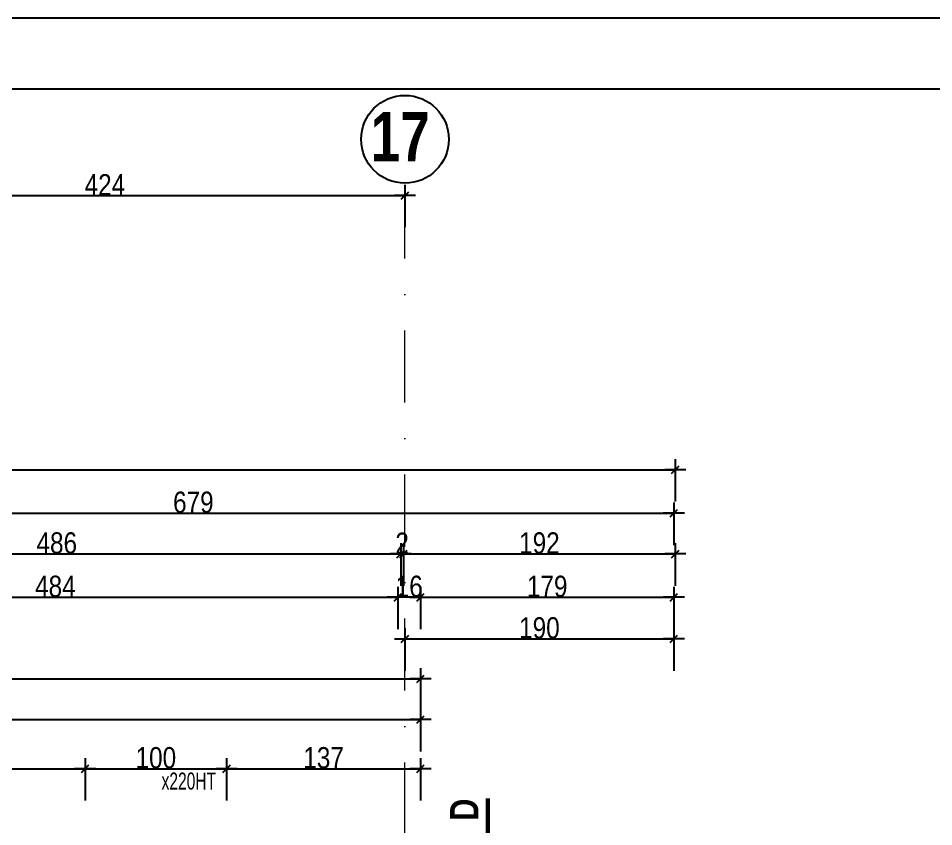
# Model space of a CAD drawing. Header units: millimetres. Extents: x 19188 to 26006, y -37354 to 0.
# Drawn here: x 22065 to 22712, y -33725 to -33154 of the extents above; entities that cross this region are included whole.
import ezdxf
from ezdxf.enums import TextEntityAlignment as Align

# ---------------------------------------------------------------- set-up
doc = ezdxf.new("R2010")
doc.units = ezdxf.units.MM
doc.linetypes.add('TIRETPTX2', pattern=[50.8, 25.4, -12.7, 0, -12.7])
for name, color, linetype in [('01-Cad  2', 1, 'Continuous'), ('01_cote_gen', 4, 'Continuous'), ('01_texte', 230, 'Continuous'), ('AA_COTES', 2, 'Continuous')]:
    doc.layers.add(name, color=color, linetype=linetype)
doc.layers.add('01_tram_axes', color=2, linetype='TIRETPTX2', lineweight=9)
doc.styles.add('ARIAL NA', font='ARIALN.TTF')
doc.styles.add('impact', font='impact.ttf')
doc.styles.add('STYLE2', font='ARIALN.TTF')
doc.dimstyles.new('JB50', dxfattribs={"dimscale": 0.1, "dimtxt": 150, "dimasz": 15, "dimexe": 0.1, "dimexo": 0.1, "dimgap": 0.09, "dimtad": 1, "dimdec": 1, "dimdsep": 46, "dimtxsty": 'STYLE2', "dimblk1": 'BOND_G', "dimblk2": 'BOND_D', "dimsah": 1, "dimcen": 1.5, "dimdle": 0.01, "dimse1": 1, "dimse2": 1, "dimclrd": 4, "dimclre": 2, "dimclrt": 6, "dimazin": 2, "dimtfac": 2.333333, "dimtdec": 1, "dimtix": 1, "dimtmove": 2, "dimatfit": 3, "dimldrblk": 'BOND_G', "dimfxl": 1, "dimtolj": 1, "dimtzin": 0, "dimarcsym": 0})

# ---------------------------------------------------------------- blocks, each defined once
blk = doc.blocks.new('BOND_G')
at = {"layer": 'AA_COTES', "color": 0}
for p, q in [((0, -5), (0, 15)), ((5, 0), (-5, 0)), ((1.77, 1.77), (-1.77, -1.77))]:
    blk.add_line(p, q, dxfattribs=at)
blk = doc.blocks.new('BOND_D')
at = {"layer": 'AA_COTES', "color": 0}
for p, q in [((0, 5), (0, -15)), ((5, 0), (-5, 0)), ((-1.77, -1.77), (1.77, 1.77))]:
    blk.add_line(p, q, dxfattribs=at)
blk = doc.blocks.new('*D3097')
at = {"layer": '01_cote_gen', "color": 4, "lineweight": -2, "ltscale": 0.1, "transparency": 16777216}
blk.add_line((21895.72, -33683.86), (22110.72, -33683.86), dxfattribs=at)
at = {"layer": 'Defpoints', "color": 0, "ltscale": 0.1, "transparency": 16777216}
for p in [(21894.22, -33644.32), (22112.22, -33644.32), (22112.22, -33683.86)]:
    blk.add_point(p, dxfattribs=at)
at = {"layer": '01_cote_gen', "color": 4, "lineweight": -2, "ltscale": 0.1, "transparency": 16777216, "xscale": 1.5, "yscale": 1.5, "zscale": 1.5, "rotation": 180}
blk.add_blockref('BOND_G', (21894.22, -33683.86), dxfattribs=at)
at = {"layer": '01_cote_gen', "color": 4, "lineweight": -2, "ltscale": 0.1, "transparency": 16777216, "xscale": 1.5, "yscale": 1.5, "zscale": 1.5}
blk.add_blockref('BOND_D', (22112.22, -33683.86), dxfattribs=at)
at = {"layer": '01_cote_gen', "color": 6, "ltscale": 0.1, "transparency": 16777216, "insert": (22003.22, -33676.19), "char_height": 15, "attachment_point": 5, "style": 'STYLE2'}
blk.add_mtext('\\A1;218', dxfattribs=at)
blk = doc.blocks.new('*D3098')
at = {"layer": '01_cote_gen', "color": 4, "lineweight": -2, "ltscale": 0.1, "transparency": 16777216}
blk.add_line((22113.72, -33683.86), (22210.72, -33683.86), dxfattribs=at)
at = {"layer": 'Defpoints', "color": 0, "ltscale": 0.1, "transparency": 16777216}
for p in [(22112.22, -33644.32), (22212.22, -33644.32), (22212.22, -33683.86)]:
    blk.add_point(p, dxfattribs=at)
at = {"layer": '01_cote_gen', "color": 4, "lineweight": -2, "ltscale": 0.1, "transparency": 16777216, "xscale": 1.5, "yscale": 1.5, "zscale": 1.5, "rotation": 180}
blk.add_blockref('BOND_G', (22112.22, -33683.86), dxfattribs=at)
at = {"layer": '01_cote_gen', "color": 4, "lineweight": -2, "ltscale": 0.1, "transparency": 16777216, "xscale": 1.5, "yscale": 1.5, "zscale": 1.5}
blk.add_blockref('BOND_D', (22212.22, -33683.86), dxfattribs=at)
at = {"layer": '01_cote_gen', "color": 6, "ltscale": 0.1, "transparency": 16777216, "insert": (22162.22, -33676.19), "char_height": 15, "attachment_point": 5, "style": 'STYLE2'}
blk.add_mtext('\\A1;100', dxfattribs=at)
blk = doc.blocks.new('*D3099')
at = {"layer": '01_cote_gen', "color": 4, "lineweight": -2, "ltscale": 0.1, "transparency": 16777216}
blk.add_line((22213.72, -33683.86), (22347.72, -33683.86), dxfattribs=at)
at = {"layer": 'Defpoints', "color": 0, "ltscale": 0.1, "transparency": 16777216}
for p in [(22349.22, -33644.32), (22349.22, -33683.86), (22212.22, -33706.36)]:
    blk.add_point(p, dxfattribs=at)
at = {"layer": '01_cote_gen', "color": 4, "lineweight": -2, "ltscale": 0.1, "transparency": 16777216, "xscale": 1.5, "yscale": 1.5, "zscale": 1.5, "rotation": 180}
blk.add_blockref('BOND_G', (22212.22, -33683.86), dxfattribs=at)
at = {"layer": '01_cote_gen', "color": 4, "lineweight": -2, "ltscale": 0.1, "transparency": 16777216, "xscale": 1.5, "yscale": 1.5, "zscale": 1.5}
blk.add_blockref('BOND_D', (22349.22, -33683.86), dxfattribs=at)
at = {"layer": '01_cote_gen', "color": 6, "ltscale": 0.1, "transparency": 16777216, "insert": (22280.72, -33676.19), "char_height": 15, "attachment_point": 5, "style": 'STYLE2'}
blk.add_mtext('\\A1;137', dxfattribs=at)
blk = doc.blocks.new('*D3100')
at = {"layer": '01_cote_gen', "color": 4, "lineweight": -2, "ltscale": 0.1, "transparency": 16777216}
blk.add_line((19925.72, -33620.33), (22347.72, -33620.33), dxfattribs=at)
at = {"layer": 'Defpoints', "color": 0, "ltscale": 0.1, "transparency": 16777216}
for p in [(22349.22, -33620.33), (19924.22, -33675.4), (22349.22, -33675.4)]:
    blk.add_point(p, dxfattribs=at)
at = {"layer": '01_cote_gen', "color": 4, "lineweight": -2, "ltscale": 0.1, "transparency": 16777216, "xscale": 1.5, "yscale": 1.5, "zscale": 1.5, "rotation": 180}
blk.add_blockref('BOND_G', (19924.22, -33620.33), dxfattribs=at)
at = {"layer": '01_cote_gen', "color": 4, "lineweight": -2, "ltscale": 0.1, "transparency": 16777216, "xscale": 1.5, "yscale": 1.5, "zscale": 1.5}
blk.add_blockref('BOND_D', (22349.22, -33620.33), dxfattribs=at)
at = {"layer": '01_cote_gen', "color": 6, "ltscale": 0.1, "transparency": 16777216, "insert": (21136.72, -33612.67), "char_height": 15, "attachment_point": 5, "style": 'STYLE2'}
blk.add_mtext('\\A1;2425', dxfattribs=at)
blk = doc.blocks.new('*D3101')
at = {"layer": '01_cote_gen', "color": 4, "lineweight": -2, "ltscale": 0.1, "transparency": 16777216}
blk.add_line((21311.72, -33649.1), (22347.72, -33649.1), dxfattribs=at)
at = {"layer": 'Defpoints', "color": 0, "ltscale": 0.1, "transparency": 16777216}
for p in [(21310.22, -33644.32), (22349.22, -33644.32), (22349.22, -33649.1)]:
    blk.add_point(p, dxfattribs=at)
at = {"layer": '01_cote_gen', "color": 4, "lineweight": -2, "ltscale": 0.1, "transparency": 16777216, "xscale": 1.5, "yscale": 1.5, "zscale": 1.5, "rotation": 180}
blk.add_blockref('BOND_G', (21310.22, -33649.1), dxfattribs=at)
at = {"layer": '01_cote_gen', "color": 4, "lineweight": -2, "ltscale": 0.1, "transparency": 16777216, "xscale": 1.5, "yscale": 1.5, "zscale": 1.5}
blk.add_blockref('BOND_D', (22349.22, -33649.1), dxfattribs=at)
at = {"layer": '01_cote_gen', "color": 6, "ltscale": 0.1, "transparency": 16777216, "insert": (21829.72, -33641.44), "char_height": 15, "attachment_point": 5, "style": 'STYLE2'}
blk.add_mtext('\\A1;1039', dxfattribs=at)
blk = doc.blocks.new('*D3125')
at = {"layer": '01_cote_gen', "color": 4, "lineweight": -2, "ltscale": 0.1, "transparency": 16777216}
blk.add_line((21915.72, -33279.08), (22336.72, -33279.08), dxfattribs=at)
at = {"layer": 'Defpoints', "color": 0, "ltscale": 0.1, "transparency": 16777216}
for p in [(22338.22, -33279.08), (22338.22, -33279.08), (21914.22, -33307.35)]:
    blk.add_point(p, dxfattribs=at)
at = {"layer": '01_cote_gen', "color": 4, "lineweight": -2, "ltscale": 0.1, "transparency": 16777216, "xscale": 1.5, "yscale": 1.5, "zscale": 1.5, "rotation": 180}
blk.add_blockref('BOND_G', (21914.22, -33279.08), dxfattribs=at)
at = {"layer": '01_cote_gen', "color": 4, "lineweight": -2, "ltscale": 0.1, "transparency": 16777216, "xscale": 1.5, "yscale": 1.5, "zscale": 1.5}
blk.add_blockref('BOND_D', (22338.22, -33279.08), dxfattribs=at)
at = {"layer": '01_cote_gen', "color": 6, "ltscale": 0.1, "transparency": 16777216, "insert": (22126.22, -33271.54), "char_height": 15, "attachment_point": 5, "style": 'STYLE2'}
blk.add_mtext('\\A1;424', dxfattribs=at)
blk = doc.blocks.new('*D3202')
at = {"layer": '01_cote_gen', "color": 4, "lineweight": -2, "ltscale": 2, "transparency": 16777216}
blk.add_line((21311.72, -33472.72), (22527.72, -33472.72), dxfattribs=at)
at = {"layer": 'Defpoints', "color": 0, "ltscale": 2, "transparency": 16777216}
for p in [(21310.22, -33450.55), (22529.22, -33472.72), (22529.22, -33489.21)]:
    blk.add_point(p, dxfattribs=at)
at = {"layer": '01_cote_gen', "color": 4, "lineweight": -2, "ltscale": 2, "transparency": 16777216, "xscale": 1.5, "yscale": 1.5, "zscale": 1.5, "rotation": 180}
blk.add_blockref('BOND_G', (21310.22, -33472.72), dxfattribs=at)
at = {"layer": '01_cote_gen', "color": 4, "lineweight": -2, "ltscale": 2, "transparency": 16777216, "xscale": 1.5, "yscale": 1.5, "zscale": 1.5}
blk.add_blockref('BOND_D', (22529.22, -33472.72), dxfattribs=at)
at = {"layer": '01_cote_gen', "color": 6, "lineweight": 0, "ltscale": 2, "transparency": 16777216, "insert": (21919.72, -33465.05), "char_height": 15, "attachment_point": 5, "style": 'STYLE2'}
blk.add_mtext('\\A1;1219', dxfattribs=at)
blk = doc.blocks.new('*D3204')
at = {"layer": '01_cote_gen', "color": 4, "lineweight": -2, "ltscale": 2, "transparency": 16777216}
blk.add_line((22339.72, -33592.15), (22526.72, -33592.15), dxfattribs=at)
at = {"layer": 'Defpoints', "color": 0, "ltscale": 2, "transparency": 16777216}
for p in [(22528.22, -33592.15), (22338.22, -33614.65), (22528.22, -33634.51)]:
    blk.add_point(p, dxfattribs=at)
at = {"layer": '01_cote_gen', "color": 4, "lineweight": -2, "ltscale": 2, "transparency": 16777216, "xscale": 1.5, "yscale": 1.5, "zscale": 1.5, "rotation": 180}
blk.add_blockref('BOND_G', (22338.22, -33592.15), dxfattribs=at)
at = {"layer": '01_cote_gen', "color": 4, "lineweight": -2, "ltscale": 2, "transparency": 16777216, "xscale": 1.5, "yscale": 1.5, "zscale": 1.5}
blk.add_blockref('BOND_D', (22528.22, -33592.15), dxfattribs=at)
at = {"layer": '01_cote_gen', "color": 6, "lineweight": 0, "ltscale": 2, "transparency": 16777216, "insert": (22433.22, -33584.48), "char_height": 15, "attachment_point": 5, "style": 'STYLE2'}
blk.add_mtext('\\A1;190', dxfattribs=at)
blk = doc.blocks.new('*D3205')
at = {"layer": '01_cote_gen', "color": 4, "lineweight": -2, "ltscale": 2, "transparency": 16777216}
blk.add_line((21850.72, -33503.44), (22526.72, -33503.44), dxfattribs=at)
at = {"layer": 'Defpoints', "color": 0, "ltscale": 2, "transparency": 16777216}
for p in [(22528.22, -33503.44), (21849.22, -33628.27), (22528.22, -33628.27)]:
    blk.add_point(p, dxfattribs=at)
at = {"layer": '01_cote_gen', "color": 4, "lineweight": -2, "ltscale": 2, "transparency": 16777216, "xscale": 1.5, "yscale": 1.5, "zscale": 1.5, "rotation": 180}
blk.add_blockref('BOND_G', (21849.22, -33503.44), dxfattribs=at)
at = {"layer": '01_cote_gen', "color": 4, "lineweight": -2, "ltscale": 2, "transparency": 16777216, "xscale": 1.5, "yscale": 1.5, "zscale": 1.5}
blk.add_blockref('BOND_D', (22528.22, -33503.44), dxfattribs=at)
at = {"layer": '01_cote_gen', "color": 6, "lineweight": 0, "ltscale": 2, "transparency": 16777216, "insert": (22188.72, -33495.77), "char_height": 15, "attachment_point": 5, "style": 'STYLE2'}
blk.add_mtext('\\A1;679', dxfattribs=at)
blk = doc.blocks.new('*D3207')
at = {"layer": '01_cote_gen', "color": 4, "lineweight": -2, "ltscale": 2, "transparency": 16777216}
blk.add_line((21850.72, -33532.18), (22333.72, -33532.18), dxfattribs=at)
at = {"layer": 'Defpoints', "color": 0, "ltscale": 2, "transparency": 16777216}
for p in [(21849.22, -33525.94), (22335.22, -33532.18), (22335.22, -33554.68)]:
    blk.add_point(p, dxfattribs=at)
at = {"layer": '01_cote_gen', "color": 4, "lineweight": -2, "ltscale": 2, "transparency": 16777216, "xscale": 1.5, "yscale": 1.5, "zscale": 1.5, "rotation": 180}
blk.add_blockref('BOND_G', (21849.22, -33532.18), dxfattribs=at)
at = {"layer": '01_cote_gen', "color": 4, "lineweight": -2, "ltscale": 2, "transparency": 16777216, "xscale": 1.5, "yscale": 1.5, "zscale": 1.5}
blk.add_blockref('BOND_D', (22335.22, -33532.18), dxfattribs=at)
at = {"layer": '01_cote_gen', "color": 6, "lineweight": 0, "ltscale": 2, "transparency": 16777216, "insert": (22092.22, -33524.52), "char_height": 15, "attachment_point": 5, "style": 'STYLE2'}
blk.add_mtext('\\A1;486', dxfattribs=at)
blk = doc.blocks.new('*D3208')
at = {"layer": '01_cote_gen', "color": 4, "lineweight": -2, "ltscale": 2, "transparency": 16777216}
for p, q in [((22333.72, -33532.18), (22332.22, -33532.18)), ((22337.22, -33532.18), (22335.22, -33532.18)), ((22338.72, -33532.18), (22340.22, -33532.18))]:
    blk.add_line(p, q, dxfattribs=at)
at = {"layer": 'Defpoints', "color": 0, "ltscale": 2, "transparency": 16777216}
for p in [(22335.22, -33532.18), (22335.22, -33554.68), (22337.22, -33554.68)]:
    blk.add_point(p, dxfattribs=at)
at = {"layer": '01_cote_gen', "color": 4, "lineweight": -2, "ltscale": 2, "transparency": 16777216, "xscale": 1.5, "yscale": 1.5, "zscale": 1.5}
blk.add_blockref('BOND_D', (22335.22, -33532.18), dxfattribs=at)
at = {"layer": '01_cote_gen', "color": 4, "lineweight": -2, "ltscale": 2, "transparency": 16777216, "xscale": 1.5, "yscale": 1.5, "zscale": 1.5, "rotation": 180}
blk.add_blockref('BOND_G', (22337.22, -33532.18), dxfattribs=at)
at = {"layer": '01_cote_gen', "color": 6, "lineweight": 0, "ltscale": 2, "transparency": 16777216, "insert": (22336.22, -33524.64), "char_height": 15, "attachment_point": 5, "style": 'STYLE2'}
blk.add_mtext('\\A1;2', dxfattribs=at)
blk = doc.blocks.new('*D3209')
at = {"layer": '01_cote_gen', "color": 4, "lineweight": -2, "ltscale": 2, "transparency": 16777216}
blk.add_line((22338.72, -33532.18), (22527.72, -33532.18), dxfattribs=at)
at = {"layer": 'Defpoints', "color": 0, "ltscale": 2, "transparency": 16777216}
for p in [(22529.22, -33525.94), (22529.22, -33532.18), (22337.22, -33535.59)]:
    blk.add_point(p, dxfattribs=at)
at = {"layer": '01_cote_gen', "color": 4, "lineweight": -2, "ltscale": 2, "transparency": 16777216, "xscale": 1.5, "yscale": 1.5, "zscale": 1.5, "rotation": 180}
blk.add_blockref('BOND_G', (22337.22, -33532.18), dxfattribs=at)
at = {"layer": '01_cote_gen', "color": 4, "lineweight": -2, "ltscale": 2, "transparency": 16777216, "xscale": 1.5, "yscale": 1.5, "zscale": 1.5}
blk.add_blockref('BOND_D', (22529.22, -33532.18), dxfattribs=at)
at = {"layer": '01_cote_gen', "color": 6, "lineweight": 0, "ltscale": 2, "transparency": 16777216, "insert": (22433.22, -33524.52), "char_height": 15, "attachment_point": 5, "style": 'STYLE2'}
blk.add_mtext('\\A1;192', dxfattribs=at)
blk = doc.blocks.new('*D3210')
at = {"layer": '01_cote_gen', "color": 4, "lineweight": -2, "ltscale": 2, "transparency": 16777216}
blk.add_line((21850.72, -33562.82), (22331.72, -33562.82), dxfattribs=at)
at = {"layer": 'Defpoints', "color": 0, "ltscale": 2, "transparency": 16777216}
for p in [(21849.22, -33554.68), (22333.22, -33562.82), (22333.22, -33575.89)]:
    blk.add_point(p, dxfattribs=at)
at = {"layer": '01_cote_gen', "color": 4, "lineweight": -2, "ltscale": 2, "transparency": 16777216, "xscale": 1.5, "yscale": 1.5, "zscale": 1.5, "rotation": 180}
blk.add_blockref('BOND_G', (21849.22, -33562.82), dxfattribs=at)
at = {"layer": '01_cote_gen', "color": 4, "lineweight": -2, "ltscale": 2, "transparency": 16777216, "xscale": 1.5, "yscale": 1.5, "zscale": 1.5}
blk.add_blockref('BOND_D', (22333.22, -33562.82), dxfattribs=at)
at = {"layer": '01_cote_gen', "color": 6, "lineweight": 0, "ltscale": 2, "transparency": 16777216, "insert": (22091.22, -33555.15), "char_height": 15, "attachment_point": 5, "style": 'STYLE2'}
blk.add_mtext('\\A1;484', dxfattribs=at)
blk = doc.blocks.new('*D3211')
at = {"layer": '01_cote_gen', "color": 4, "lineweight": -2, "ltscale": 2, "transparency": 16777216}
for p, q in [((22331.72, -33562.82), (22330.22, -33562.82)), ((22349.22, -33562.82), (22333.22, -33562.82)), ((22350.72, -33562.82), (22352.22, -33562.82))]:
    blk.add_line(p, q, dxfattribs=at)
at = {"layer": 'Defpoints', "color": 0, "ltscale": 2, "transparency": 16777216}
for p in [(22333.22, -33562.82), (22333.22, -33585.32), (22349.22, -33585.32)]:
    blk.add_point(p, dxfattribs=at)
at = {"layer": '01_cote_gen', "color": 4, "lineweight": -2, "ltscale": 2, "transparency": 16777216, "xscale": 1.5, "yscale": 1.5, "zscale": 1.5}
blk.add_blockref('BOND_D', (22333.22, -33562.82), dxfattribs=at)
at = {"layer": '01_cote_gen', "color": 4, "lineweight": -2, "ltscale": 2, "transparency": 16777216, "xscale": 1.5, "yscale": 1.5, "zscale": 1.5, "rotation": 180}
blk.add_blockref('BOND_G', (22349.22, -33562.82), dxfattribs=at)
at = {"layer": '01_cote_gen', "color": 6, "lineweight": 0, "ltscale": 2, "transparency": 16777216, "insert": (22341.22, -33555.15), "char_height": 15, "attachment_point": 5, "style": 'STYLE2'}
blk.add_mtext('\\A1;16', dxfattribs=at)
blk = doc.blocks.new('*D3212')
at = {"layer": '01_cote_gen', "color": 4, "lineweight": -2, "ltscale": 2, "transparency": 16777216}
blk.add_line((22350.72, -33562.82), (22526.72, -33562.82), dxfattribs=at)
at = {"layer": 'Defpoints', "color": 0, "ltscale": 2, "transparency": 16777216}
for p in [(22528.22, -33562.82), (22349.22, -33575.75), (22528.22, -33628.27)]:
    blk.add_point(p, dxfattribs=at)
at = {"layer": '01_cote_gen', "color": 4, "lineweight": -2, "ltscale": 2, "transparency": 16777216, "xscale": 1.5, "yscale": 1.5, "zscale": 1.5, "rotation": 180}
blk.add_blockref('BOND_G', (22349.22, -33562.82), dxfattribs=at)
at = {"layer": '01_cote_gen', "color": 4, "lineweight": -2, "ltscale": 2, "transparency": 16777216, "xscale": 1.5, "yscale": 1.5, "zscale": 1.5}
blk.add_blockref('BOND_D', (22528.22, -33562.82), dxfattribs=at)
at = {"layer": '01_cote_gen', "color": 6, "lineweight": 0, "ltscale": 2, "transparency": 16777216, "insert": (22438.72, -33555.15), "char_height": 15, "attachment_point": 5, "style": 'STYLE2'}
blk.add_mtext('\\A1;179', dxfattribs=at)

msp = doc.modelspace()

# ---------------------------------------------------------------- linework, layer by layer
at = {"layer": '01-Cad  2'}
for p, q in [((26006.21, -33154.02), (19187.71, -33154.02)), ((25956.21, -33204.02), (19237.71, -33204.02))]:
    msp.add_line(p, q, dxfattribs=at)
at = {"layer": '01_texte', "const_width": 3}
msp.add_lwpolyline([(22396.85, -33760), (22396.85, -33704.85)], dxfattribs=at)
at = {"layer": '01_texte'}
msp.add_circle((22338.22, -33239.44), 30.98, dxfattribs=at)
at = {"layer": '01_tram_axes', "color": 253, "ltscale": 2}
msp.add_line((22338.22, -35560.9), (22338.22, -33270.42), dxfattribs=at)

# ---------------------------------------------------------------- texts
at = {"layer": '01_texte', "style": 'impact'}
msp.add_text('17', height=35, dxfattribs=at).set_placement((22334.88, -33237.56), align=Align.MIDDLE_CENTER)
at = {"layer": '01_texte', "style": 'ARIAL NA', "width": 0.8}
msp.add_text('x220HT', height=12, dxfattribs=at).set_placement((22166.25, -33698.54))
at = {"layer": '01_texte', "style": 'impact'}
msp.add_text('D', height=20, rotation=90, dxfattribs=at).set_placement((22380.08, -33712.71), align=Align.MIDDLE)

# ---------------------------------------------------------------- dimensions: what is measured, and where the dimension line sits
at = {"layer": '01_cote_gen', "ltscale": 0.1}
for base, p1, p2, picture, middle in [((22338.22, -33279.08), (21914.22, -33307.35), (22338.22, -33279.08), '*D3125', (22126.22, -33271.54)), ((22349.22, -33620.33), (19924.22, -33675.4), (22349.22, -33675.4), '*D3100', (21136.72, -33612.67)), ((22349.22, -33649.1), (21310.22, -33644.32), (22349.22, -33644.32), '*D3101', (21829.72, -33641.44)), ((22112.22, -33683.86), (21894.22, -33644.32), (22112.22, -33644.32), '*D3097', (22003.22, -33676.19)), ((22212.22, -33683.86), (22112.22, -33644.32), (22212.22, -33644.32), '*D3098', (22162.22, -33676.19)), ((22349.22, -33683.86), (22212.22, -33706.36), (22349.22, -33644.32), '*D3099', (22280.72, -33676.19))]:
    dim = msp.add_linear_dim(base=base, p1=p1, p2=p2, dimstyle='JB50', dxfattribs=at)
    dim.commit()
    dim.dimension.update_dxf_attribs({"geometry": picture, "text_midpoint": middle})
at = {"layer": '01_cote_gen', "lineweight": 0, "ltscale": 2}
for base, p1, p2, picture, middle in [((22529.22, -33472.72), (21310.22, -33450.55), (22529.22, -33489.21), '*D3202', (21919.72, -33465.05)), ((22528.22, -33503.44), (21849.22, -33628.27), (22528.22, -33628.27), '*D3205', (22188.72, -33495.77)), ((22335.22, -33532.18), (21849.22, -33525.94), (22335.22, -33554.68), '*D3207', (22092.22, -33524.52)), ((22335.22, -33532.18), (22337.22, -33554.68), (22335.22, -33554.68), '*D3208', (22336.22, -33524.64)), ((22529.22, -33532.18), (22337.22, -33535.59), (22529.22, -33525.94), '*D3209', (22433.22, -33524.52)), ((22333.22, -33562.82), (21849.22, -33554.68), (22333.22, -33575.89), '*D3210', (22091.22, -33555.15)), ((22333.22, -33562.82), (22349.22, -33585.32), (22333.22, -33585.32), '*D3211', (22341.22, -33555.15)), ((22528.22, -33562.82), (22349.22, -33575.75), (22528.22, -33628.27), '*D3212', (22438.72, -33555.15)), ((22528.22, -33592.15), (22338.22, -33614.65), (22528.22, -33634.51), '*D3204', (22433.22, -33584.48))]:
    dim = msp.add_linear_dim(base=base, p1=p1, p2=p2, dimstyle='JB50', dxfattribs=at)
    dim.commit()
    dim.dimension.update_dxf_attribs({"geometry": picture, "text_midpoint": middle})

doc.saveas('drawing.dxf')
